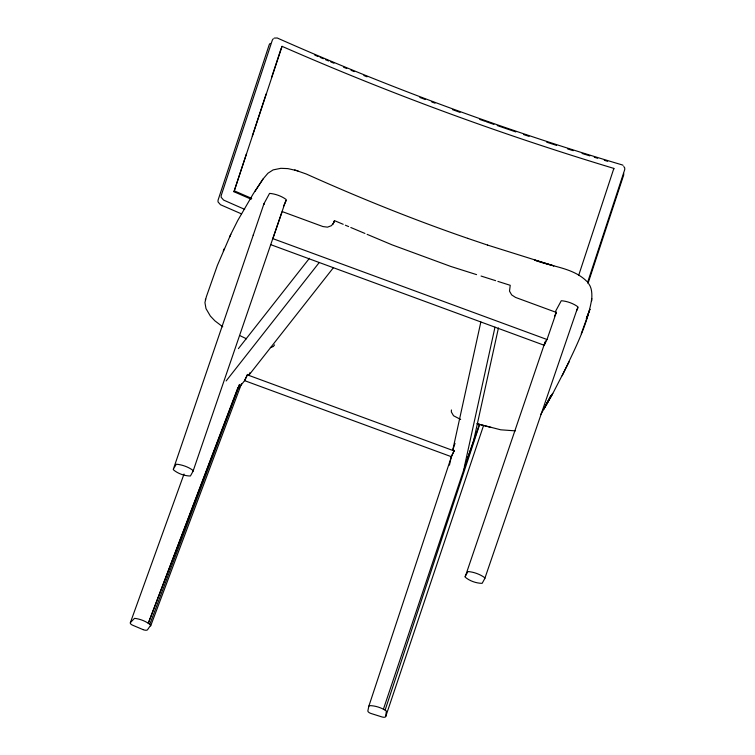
<?xml version="1.0" encoding="UTF-8"?>
<svg xmlns="http://www.w3.org/2000/svg" width="755" height="755" viewBox="0 0 755 755"><rect width="100%" height="100%" fill="white"/><g stroke="black" fill="none" stroke-linecap="round" stroke-linejoin="round"><path stroke-width="1.13" d="M173.376 469.091L173.376 469.742C177.755 473.593 184.56 475.98 190.411 476.009L193.053 471.224L286.192 199.509C281.558 196.083 275.311 193.856 269.563 193.384L264.005 203.642L173.376 469.091L176.302 464.212C182.059 464.684 188.306 466.901 192.94 470.337L193.053 471.224M545.063 342.072L465.099 577.065C469.487 580.925 476.292 583.313 482.143 583.341L484.785 578.556L577.924 306.832C573.29 303.406 567.043 301.179 561.286 300.716L555.737 310.966L555.869 311.862M623.696 173.395L623.687 175.018L587.966 283.559M253.321 235.437L253.34 234.739M451.414 409.956L451.358 411.975L453.538 415.75L460.692 419.469M562.182 375.754C573.791 350.981 587.418 325.886 591.788 298.612C592.033 293.61 591.892 288.146 588.853 283.908M143.035 629.604A3.747 1.557 19.2 0 0 147.508 629.774L150.717 625.159C146.442 621.346 140.241 619.006 134.541 618.326L130.407 622.554A3.756 1.567 19.2 0 0 132.776 625.272L143.035 629.604M591.788 298.612L591.514 301.066L591.618 300.207M297.951 170.875L287.891 168.61L280.86 168.318L273.102 169.903L267.95 173.235L263.118 178.897L253.274 193.761L237.731 220.526L230.803 234.324L217.402 265.345L206.351 296.743L204.935 302.576L206.002 308.625L210.362 316.071L214.892 320.837L222.753 326.802M451.66 455.973L368.817 706.255L367.874 710.851A3.747 1.557 18.8 0 0 371.13 713.522L381.841 716.901A3.756 1.557 18.8 0 0 385.73 716.486L483.502 425.669M385.73 716.486L386.352 710.965C381.549 707.709 375.244 705.623 369.45 705.632L368.817 706.255M449.461 465.127L451.311 456.69L454.274 450.499L452.792 449.961L480.85 321.97M464.278 467.232L494.987 327.17M473.829 439.825L498.442 327.953M613.636 169.337L613.862 168.412A1780.441 1068.561 18.2 0 1 282.077 46.348L281.549 47.159M264.005 203.642L264.099 204.492M205.341 299.867L205.568 299.178M251.198 199.207A1782.017 1069.505 18.2 0 1 233.974 191.723L246.413 153.916M252.274 136.126L266.175 93.865M271.668 77.18L281.181 48.263M233.974 191.723L282.077 46.348M578.736 275.179L613.862 168.412M587.532 282.615L624.725 169.601L624.734 167.969L623.772 166.515M466.618 461.616L479.123 425.065M385.154 709.983L479.689 424.414M383.417 709.209L474.083 439.07M452.792 449.961L455.029 443.364M463.863 469.676L470.676 449.753M281.804 212.655L272.857 238.637L547.016 339.505L556.331 312.428L515.561 297.432L511.673 294.912L509.502 291.137L510.229 285.305L497.885 281.389M238.344 388.599L244.592 380.643L247.555 374.452L249.037 374.999L333.389 267.714M332.936 224.377L334.493 220.649L343.195 224.301M247.555 374.452L244.592 380.643L451.311 456.69L454.274 450.499M271.139 244.809L544.195 345.271L545.686 340.939M249.037 374.999L249.801 372.8M588.022 314.977L581.265 333.719M130.407 622.554L184.022 474.036M149.858 624.159L239.694 384.597M150.651 625.989L241.515 383.672M237.929 387.541L148.291 623.271L239.401 384.437M229.633 236.938L230.803 234.324M223.254 251.009L224.433 248.404M283.474 206.228L286.315 200.405M333.55 222.574L334.493 220.649M554.453 316.279L556.331 312.428M544.195 345.271L547.016 339.505M576.622 310.645L578.037 307.729M465.108 576.414L468.034 571.544C473.791 572.007 480.038 574.234 484.672 577.66L484.785 578.556M569.119 361.89L553.509 392.156L540.901 414.259M544.987 407.115L552.726 393.44L544.261 408.408M254.935 191.393L263.014 179.058M273.31 38.741L272.366 40.034L221.187 195.564L221.149 197.263L223.593 200.066A1698.439 1019.344 18.2 0 0 244.695 209.343M270.177 43.375L269.233 44.668L218.053 200.198L218.016 201.896L220.46 204.709L241.562 213.92M333.87 222.451L331.492 225.651L327.5 227.151L322.951 226.566L282.172 211.57M274.546 344.884L273.357 346.488L270.365 347.611M238.401 348.64L309.446 258.276M226.123 380.954L319.252 262.514M274.263 38.09L277.255 37.995C389.325 87.74 504.661 130.105 622.233 164.911L623.083 165.317M515.344 430.869L500.725 429.803L477.16 423.781M477.084 423.744L491.354 427.519M294.724 169.951L306.294 174.018C359.172 197.744 412.957 219.478 467.751 238.372M476.565 274.622L450.763 266.44L392.119 244.865L367.109 234.352M481.058 276.047L495.648 280.681M487.503 245.054L553.84 265.873L534.691 260.116C551.848 266.864 573.149 267.629 586.88 281.445M467.694 238.353L487.57 245.092M247.404 374.867L454.123 450.924M345.365 225.216L348.631 226.585M350.801 227.5L364.939 233.446M240.232 335.786L246.498 338.797M607.633 161.296A1698.439 1019.344 18.2 0 1 604.302 160.286M597.63 158.257A1698.439 1019.344 18.2 0 1 594.298 157.238M589.863 155.87A1698.439 1019.344 18.2 0 1 582.096 153.463M573.224 150.689A1698.439 1019.344 18.2 0 1 567.684 148.933M556.624 145.404A1698.439 1019.344 18.2 0 1 546.695 142.185M529.066 136.372A1698.439 1019.344 18.2 0 1 523.564 134.532M515.873 131.936A1698.439 1019.344 18.2 0 1 497.224 125.538M493.93 124.405A1698.439 1019.344 18.2 0 1 486.267 121.725M485.172 121.338A1698.439 1019.344 18.2 0 1 479.708 119.413M460.059 112.372A1698.439 1019.344 18.2 0 1 452.434 109.598M435.05 103.171A1698.439 1019.344 18.2 0 1 431.794 101.963M425.282 99.518A1698.439 1019.344 18.2 0 1 419.874 97.461M367.081 76.812A1698.439 1019.344 18.2 0 1 363.863 75.519M354.227 71.602A1698.439 1019.344 18.2 0 1 351.028 70.291M346.753 68.535A1698.439 1019.344 18.2 0 1 343.553 67.214M333.955 63.222A1698.439 1019.344 18.2 0 1 330.766 61.882M328.633 60.985A1698.439 1019.344 18.2 0 1 325.433 59.645M323.31 58.748A1698.439 1019.344 18.2 0 1 320.12 57.389M317.987 56.493A1698.439 1019.344 18.2 0 1 314.807 55.134M251.708 198.386A1780.441 1068.561 18.2 0 1 234.494 190.921M589.91 309.361L586.38 318.516L589.91 309.361M550.763 395.922L543.713 409.153L550.763 395.922"/></g></svg>
